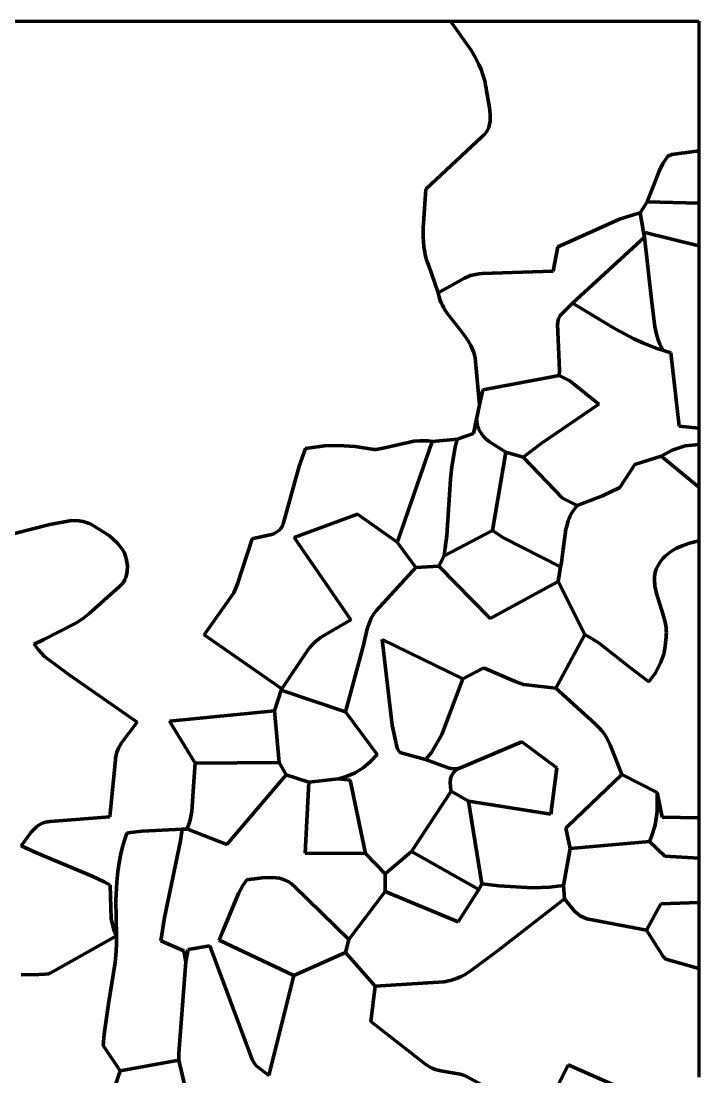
# Model space of a CAD drawing. Header units: millimetres. Extents: x 0 to 10.4, y 0 to 7.8.
# Drawn here: x 7.982 to 10.417, y 4.029 to 7.819 of the extents above; entities that cross this region are included whole.
import ezdxf

# ---------------------------------------------------------------- set-up
doc = ezdxf.new("R2010")
doc.units = ezdxf.units.MM
for name, color, linetype, lineweight in [('color#333333ff', 7, 'CONTINUOUS', 100), ('color#363636ff', 7, 'CONTINUOUS', 100), ('color#383838ff', 7, 'CONTINUOUS', 100), ('color#393939ff', 7, 'CONTINUOUS', 100), ('color#3b3b3bff', 7, 'CONTINUOUS', 100), ('color#3c3c3cff', 7, 'CONTINUOUS', 100), ('color#3e3e3eff', 7, 'CONTINUOUS', 100), ('color#414141ff', 7, 'CONTINUOUS', 100), ('color#434343ff', 7, 'CONTINUOUS', 100), ('color#454545ff', 7, 'CONTINUOUS', 100), ('color#464646ff', 7, 'CONTINUOUS', 100), ('color#474747ff', 7, 'CONTINUOUS', 100), ('color#4a4a4aff', 7, 'CONTINUOUS', 100), ('color#4b4b4bff', 7, 'CONTINUOUS', 100), ('color#515151ff', 7, 'CONTINUOUS', 100), ('color#545454ff', 7, 'CONTINUOUS', 100), ('color#565656ff', 7, 'CONTINUOUS', 100), ('color#595959ff', 7, 'CONTINUOUS', 100), ('color#626262ff', 7, 'CONTINUOUS', 100), ('color#636363ff', 7, 'CONTINUOUS', 100), ('color#646464ff', 7, 'CONTINUOUS', 100), ('color#656565ff', 7, 'CONTINUOUS', 100), ('color#676767ff', 7, 'CONTINUOUS', 100), ('color#686868ff', 7, 'CONTINUOUS', 100), ('color#6a6a6aff', 7, 'CONTINUOUS', 100), ('color#727272ff', 7, 'CONTINUOUS', 100), ('color#747474ff', 7, 'CONTINUOUS', 100), ('color#757575ff', 7, 'CONTINUOUS', 100), ('color#7d7d7dff', 7, 'CONTINUOUS', 100), ('color#828282ff', 7, 'CONTINUOUS', 100), ('color#878787ff', 7, 'CONTINUOUS', 100), ('color#8c8c8cff', 7, 'CONTINUOUS', 100)]:
    doc.layers.add(name, color=color, linetype=linetype, lineweight=lineweight)

msp = doc.modelspace()

# ---------------------------------------------------------------- linework, layer by layer
at = {"layer": 'color#333333ff'}
for p, q in [((9.6966, 4.4835), (9.9341, 4.6684)), ((9.9341, 4.6684), (9.9694, 4.6239)), ((9.9694, 4.6239), (9.9896, 4.6074)), ((9.9896, 4.6074), (10.003, 4.6005)), ((10.003, 4.6005), (10.0139, 4.5968)), ((10.0139, 4.5968), (10.2284, 4.556)), ((10.2284, 4.556), (10.2884, 4.4606)), ((9.5949, 4.4078), (9.6966, 4.4835)), ((10.2884, 4.4606), (10.2978, 4.4515)), ((10.2978, 4.4515), (10.4167, 4.4174)), ((9.5746, 4.3957), (9.5949, 4.4078)), ((10.4167, 4.4174), (10.4167, 4.0282)), ((9.2535, 4.3551), (9.5004, 4.3705)), ((9.5004, 4.3705), (9.5084, 4.3717)), ((9.5084, 4.3717), (9.5163, 4.3732)), ((9.5163, 4.3732), (9.524, 4.3751)), ((9.524, 4.3751), (9.5316, 4.3772)), ((9.5316, 4.3772), (9.5464, 4.3824)), ((9.5464, 4.3824), (9.5607, 4.3886)), ((9.5607, 4.3886), (9.5746, 4.3957)), ((9.2384, 4.2274), (9.2535, 4.3551)), ((9.4359, 4.0738), (9.2384, 4.2274)), ((9.4403, 4.0704), (9.4359, 4.0738)), ((9.4449, 4.0673), (9.4403, 4.0704)), ((9.4495, 4.0644), (9.4449, 4.0673)), ((9.4591, 4.0597), (9.4495, 4.0644)), ((9.469, 4.0559), (9.4591, 4.0597)), ((9.9469, 4.0724), (9.8877, 3.9498)), ((10.1099, 4.0002), (9.9469, 4.0724)), ((9.4897, 4.0507), (9.469, 4.0559)), ((9.5592, 4.039), (9.4897, 4.0507)), ((9.5745, 4.0339), (9.5592, 4.039)), ((9.5843, 4.0293), (9.5745, 4.0339)), ((9.7971, 3.9132), (9.5843, 4.0293))]:
    msp.add_line(p, q, dxfattribs=at)
at = {"layer": 'color#363636ff'}
for p, q in [((10.3827, 5.9451), (10.4167, 5.9535)), ((10.4167, 5.9535), (10.4167, 4.9592)), ((10.313, 5.9125), (10.3246, 5.9201)), ((10.3246, 5.9201), (10.3368, 5.9269)), ((10.3368, 5.9269), (10.356, 5.9357)), ((10.356, 5.9357), (10.3827, 5.9451)), ((10.2748, 5.8733), (10.2787, 5.879)), ((10.2787, 5.879), (10.2829, 5.8845)), ((10.2829, 5.8845), (10.2873, 5.8897)), ((10.2873, 5.8897), (10.292, 5.8947)), ((10.292, 5.8947), (10.2969, 5.8995)), ((10.2969, 5.8995), (10.3021, 5.9041)), ((10.3021, 5.9041), (10.313, 5.9125)), ((10.2584, 5.8322), (10.2598, 5.8408)), ((10.2598, 5.8408), (10.2622, 5.8478)), ((10.2622, 5.8478), (10.2648, 5.8546)), ((10.2648, 5.8546), (10.2678, 5.8611)), ((10.2678, 5.8611), (10.2712, 5.8673)), ((10.2712, 5.8673), (10.2748, 5.8733)), ((10.2572, 5.8151), (10.2575, 5.8236)), ((10.2573, 5.8066), (10.2572, 5.8151)), ((10.2579, 5.7982), (10.2573, 5.8066)), ((10.2575, 5.8236), (10.2584, 5.8322)), ((10.2589, 5.7898), (10.2579, 5.7982)), ((10.2603, 5.7814), (10.2589, 5.7898)), ((10.2639, 5.7649), (10.2603, 5.7814)), ((10.2873, 5.6909), (10.2639, 5.7649)), ((10.2941, 5.666), (10.2873, 5.6909)), ((10.2974, 5.6493), (10.2941, 5.666)), ((10.2985, 5.6409), (10.2974, 5.6493)), ((9.9025, 5.4247), (10.0074, 5.6166)), ((10.0074, 5.6166), (10.0331, 5.6019)), ((10.2993, 5.6324), (10.2985, 5.6409)), ((10.2989, 5.6067), (10.2995, 5.6154)), ((10.2997, 5.6239), (10.2993, 5.6324)), ((10.2995, 5.6154), (10.2997, 5.6239)), ((10.0331, 5.6019), (10.0579, 5.5858)), ((10.0579, 5.5858), (10.1663, 5.5006)), ((10.2905, 5.547), (10.296, 5.575)), ((10.296, 5.575), (10.2977, 5.598)), ((10.2977, 5.598), (10.2989, 5.6067)), ((10.2793, 5.515), (10.2905, 5.547)), ((10.1663, 5.5006), (10.2372, 5.4474)), ((10.2607, 5.4798), (10.2793, 5.515)), ((10.2372, 5.4474), (10.2607, 5.4798)), ((10.0437, 5.2959), (9.9025, 5.4247)), ((10.0493, 5.2911), (10.0437, 5.2959)), ((10.0546, 5.2862), (10.0493, 5.2911)), ((10.0596, 5.281), (10.0546, 5.2862)), ((10.069, 5.2702), (10.0596, 5.281)), ((10.0774, 5.2588), (10.069, 5.2702)), ((10.0851, 5.2468), (10.0774, 5.2588)), ((10.0984, 5.2215), (10.0851, 5.2468)), ((10.1404, 5.1142), (10.0984, 5.2215)), ((10.2672, 5.0495), (10.1404, 5.1142)), ((10.2853, 4.9617), (10.2672, 5.0495)), ((10.4167, 4.9592), (10.2853, 4.9617))]:
    msp.add_line(p, q, dxfattribs=at)
at = {"layer": 'color#383838ff'}
for p, q in [((9.9546, 4.8483), (10.2394, 4.8741)), ((10.2394, 4.8741), (10.2938, 4.821)), ((9.9303, 4.7161), (9.9546, 4.8483)), ((10.2938, 4.821), (10.4167, 4.8144)), ((10.4167, 4.8144), (10.4167, 4.655)), ((9.9341, 4.6684), (9.9303, 4.7161)), ((9.9694, 4.6239), (9.9341, 4.6684)), ((10.2798, 4.6501), (10.2284, 4.556)), ((10.4167, 4.655), (10.2798, 4.6501)), ((9.9896, 4.6074), (9.9694, 4.6239)), ((10.003, 4.6005), (9.9896, 4.6074)), ((10.0139, 4.5968), (10.003, 4.6005)), ((10.2284, 4.556), (10.0139, 4.5968))]:
    msp.add_line(p, q, dxfattribs=at)
at = {"layer": 'color#393939ff'}
for p, q in [((9.5544, 5.1362), (9.7811, 5.2317)), ((9.7811, 5.2317), (9.906, 5.139)), ((9.5286, 5.1115), (9.5334, 5.1193)), ((9.5334, 5.1193), (9.5399, 5.1263)), ((9.5399, 5.1263), (9.548, 5.1326)), ((9.548, 5.1326), (9.5544, 5.1362)), ((9.906, 5.139), (9.885, 4.9718)), ((9.5226, 5.0846), (9.5244, 5.1001)), ((9.5261, 5.0582), (9.5226, 5.0846)), ((9.5244, 5.1001), (9.5286, 5.1115)), ((9.5271, 5.0549), (9.5261, 5.0582)), ((9.5894, 5.019), (9.5271, 5.0549)), ((9.885, 4.9718), (9.5894, 5.019))]:
    msp.add_line(p, q, dxfattribs=at)
at = {"layer": 'color#3b3b3bff'}
for p, q in [((8.8917, 5.3427), (8.9165, 5.4176)), ((8.9165, 5.4176), (9.1467, 5.3392)), ((8.9088, 5.1573), (8.8917, 5.3427)), ((9.1467, 5.3392), (9.2612, 5.186)), ((8.9335, 5.1133), (8.9088, 5.1573)), ((9.2375, 5.1607), (9.2108, 5.1389)), ((9.2612, 5.186), (9.2375, 5.1607)), ((9.1816, 5.1209), (9.15, 5.1072)), ((9.2108, 5.1389), (9.1816, 5.1209)), ((9.0149, 5.0872), (8.9335, 5.1133)), ((9.1221, 5.0992), (9.0149, 5.0872)), ((9.15, 5.1072), (9.1221, 5.0992))]:
    msp.add_line(p, q, dxfattribs=at)
at = {"layer": 'color#3c3c3cff'}
for p, q in [((9.5521, 4.586), (9.6258, 4.7018)), ((9.6258, 4.7018), (9.6372, 4.7223)), ((9.6372, 4.7223), (9.6976, 4.7147)), ((9.6976, 4.7147), (9.8191, 4.7078)), ((9.8191, 4.7078), (9.8798, 4.7102)), ((9.8798, 4.7102), (9.9303, 4.7161)), ((9.9303, 4.7161), (9.9341, 4.6684)), ((9.1597, 4.5223), (9.2893, 4.6942)), ((9.2893, 4.6942), (9.5521, 4.586)), ((9.9341, 4.6684), (9.6966, 4.4835)), ((9.1473, 4.4753), (9.1597, 4.5223)), ((9.2535, 4.3551), (9.1473, 4.4753)), ((9.6966, 4.4835), (9.5949, 4.4078)), ((9.5949, 4.4078), (9.5746, 4.3957)), ((9.5004, 4.3705), (9.2535, 4.3551)), ((9.5084, 4.3717), (9.5004, 4.3705)), ((9.5163, 4.3732), (9.5084, 4.3717)), ((9.524, 4.3751), (9.5163, 4.3732)), ((9.5316, 4.3772), (9.524, 4.3751)), ((9.5464, 4.3824), (9.5316, 4.3772)), ((9.5607, 4.3886), (9.5464, 4.3824)), ((9.5746, 4.3957), (9.5607, 4.3886))]:
    msp.add_line(p, q, dxfattribs=at)
at = {"layer": 'color#3e3e3eff'}
for p, q in [((10.2284, 4.556), (10.2798, 4.6501)), ((10.2798, 4.6501), (10.4167, 4.655)), ((10.4167, 4.655), (10.4167, 4.4174)), ((10.2884, 4.4606), (10.2284, 4.556)), ((10.2978, 4.4515), (10.2884, 4.4606)), ((10.4167, 4.4174), (10.2978, 4.4515))]:
    msp.add_line(p, q, dxfattribs=at)
at = {"layer": 'color#414141ff'}
for p, q in [((10.186, 6.2273), (10.2809, 6.2573)), ((10.2809, 6.2573), (10.4167, 6.146)), ((10.1326, 6.1451), (10.186, 6.2273)), ((10.0709, 6.115), (10.1326, 6.1451)), ((10.4167, 6.146), (10.4167, 5.9535)), ((9.9799, 6.08), (10.0709, 6.115)), ((9.9648, 6.061), (9.9694, 6.0675)), ((9.9694, 6.0675), (9.9744, 6.0739)), ((9.9744, 6.0739), (9.9799, 6.08)), ((9.9476, 6.0259), (9.9503, 6.0332)), ((9.9503, 6.0332), (9.9534, 6.0404)), ((9.9534, 6.0404), (9.9568, 6.0474)), ((9.9568, 6.0474), (9.9606, 6.0543)), ((9.9606, 6.0543), (9.9648, 6.061)), ((9.9294, 5.9233), (9.9392, 5.9954)), ((9.9392, 5.9954), (9.9429, 6.0109)), ((9.9429, 6.0109), (9.9476, 6.0259)), ((10.4167, 5.9535), (10.3827, 5.9451)), ((9.9229, 5.8756), (9.9294, 5.9233)), ((10.3246, 5.9201), (10.313, 5.9125)), ((10.3368, 5.9269), (10.3246, 5.9201)), ((10.356, 5.9357), (10.3368, 5.9269)), ((10.3827, 5.9451), (10.356, 5.9357)), ((9.9197, 5.8603), (9.9229, 5.8756)), ((10.2787, 5.879), (10.2748, 5.8733)), ((10.2829, 5.8845), (10.2787, 5.879)), ((10.2873, 5.8897), (10.2829, 5.8845)), ((10.292, 5.8947), (10.2873, 5.8897)), ((10.2969, 5.8995), (10.292, 5.8947)), ((10.3021, 5.9041), (10.2969, 5.8995)), ((10.313, 5.9125), (10.3021, 5.9041)), ((9.9113, 5.808), (9.9197, 5.8603)), ((10.2598, 5.8408), (10.2584, 5.8322)), ((10.2622, 5.8478), (10.2598, 5.8408)), ((10.2648, 5.8546), (10.2622, 5.8478)), ((10.2678, 5.8611), (10.2648, 5.8546)), ((10.2712, 5.8673), (10.2678, 5.8611)), ((10.2748, 5.8733), (10.2712, 5.8673)), ((10.0074, 5.6166), (9.9113, 5.808)), ((10.2575, 5.8236), (10.2572, 5.8151)), ((10.2572, 5.8151), (10.2573, 5.8066)), ((10.2573, 5.8066), (10.2579, 5.7982)), ((10.2584, 5.8322), (10.2575, 5.8236)), ((10.2579, 5.7982), (10.2589, 5.7898)), ((10.2589, 5.7898), (10.2603, 5.7814)), ((10.2603, 5.7814), (10.2639, 5.7649)), ((10.2639, 5.7649), (10.2873, 5.6909)), ((10.2873, 5.6909), (10.2941, 5.666)), ((10.2941, 5.666), (10.2974, 5.6493)), ((10.2974, 5.6493), (10.2985, 5.6409)), ((10.0331, 5.6019), (10.0074, 5.6166)), ((10.2985, 5.6409), (10.2993, 5.6324)), ((10.2995, 5.6154), (10.2989, 5.6067)), ((10.2993, 5.6324), (10.2997, 5.6239)), ((10.2997, 5.6239), (10.2995, 5.6154)), ((10.0579, 5.5858), (10.0331, 5.6019)), ((10.1663, 5.5006), (10.0579, 5.5858)), ((10.296, 5.575), (10.2905, 5.547)), ((10.2977, 5.598), (10.296, 5.575)), ((10.2989, 5.6067), (10.2977, 5.598)), ((10.2905, 5.547), (10.2793, 5.515)), ((10.2372, 5.4474), (10.1663, 5.5006)), ((10.2793, 5.515), (10.2607, 5.4798)), ((10.2607, 5.4798), (10.2372, 5.4474))]:
    msp.add_line(p, q, dxfattribs=at)
at = {"layer": 'color#434343ff'}
for p, q in [((8.793, 4.7364), (8.8478, 4.7439)), ((8.8478, 4.7439), (8.8791, 4.7451)), ((8.8791, 4.7451), (8.8976, 4.7437)), ((8.8976, 4.7437), (8.9096, 4.7417)), ((8.9096, 4.7417), (8.9212, 4.7386)), ((8.9212, 4.7386), (8.9268, 4.7366)), ((8.7624, 4.6877), (8.7789, 4.7161)), ((8.7789, 4.7161), (8.793, 4.7364)), ((8.9268, 4.7366), (8.9324, 4.7343)), ((8.9324, 4.7343), (8.9378, 4.7316)), ((8.9378, 4.7316), (8.9431, 4.7287)), ((8.9431, 4.7287), (8.9482, 4.7254)), ((8.9482, 4.7254), (8.9531, 4.7217)), ((8.9531, 4.7217), (8.9579, 4.7176)), ((8.9579, 4.7176), (8.9625, 4.7131)), ((8.9625, 4.7131), (9.1597, 4.5223)), ((8.7055, 4.5499), (8.7624, 4.6877)), ((8.6931, 4.5194), (8.7055, 4.5499)), ((8.9614, 4.3929), (8.6931, 4.5194)), ((9.1597, 4.5223), (9.1473, 4.4753)), ((9.1473, 4.4753), (8.9614, 4.3929))]:
    msp.add_line(p, q, dxfattribs=at)
at = {"layer": 'color#454545ff'}
for p, q in [((9.2575, 5.7016), (9.3995, 5.8579)), ((9.3995, 5.8579), (9.4824, 5.8621)), ((9.4824, 5.8621), (9.6673, 5.6747)), ((9.6673, 5.6747), (9.9113, 5.808)), ((9.9113, 5.808), (10.0074, 5.6166)), ((9.2393, 5.6753), (9.2487, 5.6908)), ((9.2487, 5.6908), (9.2575, 5.7016)), ((9.2249, 5.637), (9.2393, 5.6753)), ((9.212, 5.579), (9.2249, 5.637)), ((10.0074, 5.6166), (9.9025, 5.4247)), ((9.1467, 5.3392), (9.212, 5.579)), ((9.5691, 5.4581), (9.2786, 5.5989)), ((9.2786, 5.5989), (9.3149, 5.2917)), ((9.6418, 5.4957), (9.5691, 5.4581)), ((9.6495, 5.4945), (9.6418, 5.4957)), ((9.7455, 5.4537), (9.6495, 5.4945)), ((9.7607, 5.4467), (9.7455, 5.4537)), ((9.7869, 5.438), (9.7607, 5.4467)), ((9.9025, 5.4247), (9.7869, 5.438)), ((9.2612, 5.186), (9.1467, 5.3392)), ((9.3149, 5.2917), (9.3333, 5.2086)), ((9.3333, 5.2086), (9.3426, 5.1934)), ((9.3426, 5.1934), (9.4343, 5.1678)), ((9.2108, 5.1389), (9.2375, 5.1607)), ((9.2375, 5.1607), (9.2612, 5.186)), ((9.4343, 5.1678), (9.5196, 5.1368)), ((9.15, 5.1072), (9.1816, 5.1209)), ((9.1816, 5.1209), (9.2108, 5.1389)), ((9.5196, 5.1368), (9.5367, 5.1351)), ((9.5334, 5.1193), (9.5286, 5.1115)), ((9.5399, 5.1263), (9.5334, 5.1193)), ((9.5367, 5.1351), (9.55, 5.1356)), ((9.548, 5.1326), (9.5399, 5.1263)), ((9.5544, 5.1362), (9.548, 5.1326)), ((9.55, 5.1356), (9.5544, 5.1362)), ((9.1221, 5.0992), (9.15, 5.1072)), ((9.1638, 5.0945), (9.1221, 5.0992)), ((9.2186, 4.8307), (9.1638, 5.0945)), ((9.5244, 5.1001), (9.5226, 5.0846)), ((9.5226, 5.0846), (9.5261, 5.0582)), ((9.5286, 5.1115), (9.5244, 5.1001)), ((9.5271, 5.0549), (9.3838, 4.8377)), ((9.5261, 5.0582), (9.5271, 5.0549)), ((9.29, 4.7575), (9.2186, 4.8307)), ((9.3838, 4.8377), (9.29, 4.7575))]:
    msp.add_line(p, q, dxfattribs=at)
at = {"layer": 'color#464646ff'}
for p, q in [((10.267, 4.9814), (10.2672, 5.0495)), ((10.2672, 5.0495), (10.2853, 4.9617)), ((10.2593, 4.9327), (10.267, 4.9814)), ((10.2466, 4.8913), (10.2593, 4.9327)), ((10.2853, 4.9617), (10.4167, 4.9592)), ((10.4167, 4.9592), (10.4167, 4.8144)), ((10.2394, 4.8741), (10.2466, 4.8913)), ((10.2938, 4.821), (10.2394, 4.8741)), ((10.4167, 4.8144), (10.2938, 4.821))]:
    msp.add_line(p, q, dxfattribs=at)
at = {"layer": 'color#474747ff'}
for p, q in [((9.6747, 5.9905), (9.7231, 6.272)), ((9.7231, 6.272), (9.7856, 6.2541)), ((9.7856, 6.2541), (9.9265, 6.1063)), ((9.9265, 6.1063), (9.9799, 6.08)), ((9.9694, 6.0675), (9.9648, 6.061)), ((9.9744, 6.0739), (9.9694, 6.0675)), ((9.9799, 6.08), (9.9744, 6.0739)), ((9.9503, 6.0332), (9.9476, 6.0259)), ((9.9534, 6.0404), (9.9503, 6.0332)), ((9.9568, 6.0474), (9.9534, 6.0404)), ((9.9606, 6.0543), (9.9568, 6.0474)), ((9.9648, 6.061), (9.9606, 6.0543)), ((9.7147, 5.9641), (9.6747, 5.9905)), ((9.9392, 5.9954), (9.9294, 5.9233)), ((9.9429, 6.0109), (9.9392, 5.9954)), ((9.9476, 6.0259), (9.9429, 6.0109)), ((9.9197, 5.8603), (9.7147, 5.9641)), ((9.9294, 5.9233), (9.9229, 5.8756)), ((9.9229, 5.8756), (9.9197, 5.8603)), ((8.5733, 4.4419), (8.5826, 4.4867)), ((8.5826, 4.4867), (8.6596, 4.4997)), ((8.6596, 4.4997), (8.8086, 4.1011)), ((8.9614, 4.3929), (9.1473, 4.4753)), ((9.1473, 4.4753), (9.2535, 4.3551)), ((8.5487, 4.1134), (8.5733, 4.4419)), ((8.8723, 4.0339), (8.9614, 4.3929)), ((9.2535, 4.3551), (9.2384, 4.2274)), ((9.2384, 4.2274), (9.4359, 4.0738)), ((8.5487, 4.0889), (8.5487, 4.1134)), ((8.8086, 4.1011), (8.8132, 4.0884)), ((8.5691, 4.0012), (8.5487, 4.0889)), ((8.8132, 4.0884), (8.8253, 4.0692)), ((8.8253, 4.0692), (8.8723, 4.0339)), ((9.4359, 4.0738), (9.4403, 4.0704)), ((9.4403, 4.0704), (9.4449, 4.0673)), ((9.4449, 4.0673), (9.4495, 4.0644)), ((9.4495, 4.0644), (9.4591, 4.0597)), ((9.4591, 4.0597), (9.469, 4.0559)), ((9.469, 4.0559), (9.4897, 4.0507)), ((9.4897, 4.0507), (9.5592, 4.039)), ((9.5592, 4.039), (9.5745, 4.0339)), ((9.5745, 4.0339), (9.5843, 4.0293)), ((9.5843, 4.0293), (9.7971, 3.9132))]:
    msp.add_line(p, q, dxfattribs=at)
at = {"layer": 'color#4a4a4aff'}
for p, q in [((10.2181, 7.062), (10.4167, 7.0129)), ((10.2207, 7.0433), (10.2181, 7.062)), ((10.247, 6.8202), (10.2207, 7.0433)), ((10.4167, 7.0129), (10.4167, 6.3585)), ((10.2578, 6.722), (10.247, 6.8202)), ((10.2651, 6.6901), (10.2578, 6.722)), ((10.2713, 6.6716), (10.2651, 6.6901)), ((10.2765, 6.6595), (10.2713, 6.6716)), ((10.2825, 6.6478), (10.2765, 6.6595)), ((10.2896, 6.6365), (10.2825, 6.6478)), ((10.3156, 6.6279), (10.2896, 6.6365)), ((10.3454, 6.3647), (10.3156, 6.6279)), ((10.4167, 6.3585), (10.3454, 6.3647)), ((9.5691, 5.4581), (9.6418, 5.4957)), ((9.6418, 5.4957), (9.6495, 5.4945)), ((9.6495, 5.4945), (9.7455, 5.4537)), ((9.4929, 5.2585), (9.5691, 5.4581)), ((9.7455, 5.4537), (9.7607, 5.4467)), ((9.7607, 5.4467), (9.7869, 5.438)), ((9.7869, 5.438), (9.9025, 5.4247)), ((9.9025, 5.4247), (10.0437, 5.2959)), ((10.0437, 5.2959), (10.0493, 5.2911)), ((10.0493, 5.2911), (10.0546, 5.2862)), ((10.0546, 5.2862), (10.0596, 5.281)), ((10.0596, 5.281), (10.069, 5.2702)), ((10.069, 5.2702), (10.0774, 5.2588)), ((9.4565, 5.1933), (9.4929, 5.2585)), ((9.7811, 5.2317), (9.5544, 5.1362)), ((9.906, 5.139), (9.7811, 5.2317)), ((10.0774, 5.2588), (10.0851, 5.2468)), ((10.0851, 5.2468), (10.0984, 5.2215)), ((9.4343, 5.1678), (9.4565, 5.1933)), ((10.0984, 5.2215), (10.1404, 5.1142)), ((9.5196, 5.1368), (9.4343, 5.1678)), ((9.5367, 5.1351), (9.5196, 5.1368)), ((9.55, 5.1356), (9.5367, 5.1351)), ((9.5544, 5.1362), (9.55, 5.1356)), ((9.885, 4.9718), (9.906, 5.139)), ((10.1404, 5.1142), (9.9454, 4.9291)), ((9.6372, 4.7223), (9.5894, 5.019)), ((9.5894, 5.019), (9.885, 4.9718)), ((9.9454, 4.9291), (9.9389, 4.922)), ((9.9389, 4.922), (9.9546, 4.8483)), ((9.9546, 4.8483), (9.9303, 4.7161)), ((9.6976, 4.7147), (9.6372, 4.7223)), ((9.8191, 4.7078), (9.6976, 4.7147)), ((9.8798, 4.7102), (9.8191, 4.7078)), ((9.9303, 4.7161), (9.8798, 4.7102))]:
    msp.add_line(p, q, dxfattribs=at)
at = {"layer": 'color#4b4b4bff'}
for p, q in [((9.29, 4.7575), (9.3838, 4.8377)), ((9.3838, 4.8377), (9.6258, 4.7018)), ((9.2893, 4.6942), (9.29, 4.7575)), ((9.6258, 4.7018), (9.5521, 4.586)), ((9.5521, 4.586), (9.2893, 4.6942))]:
    msp.add_line(p, q, dxfattribs=at)
at = {"layer": 'color#515151ff'}
for p, q in [((9.9621, 6.807), (10.2207, 7.0433)), ((10.2207, 7.0433), (10.247, 6.8202)), ((10.1155, 6.715), (9.9621, 6.807)), ((10.247, 6.8202), (10.2578, 6.722)), ((10.1831, 6.6789), (10.1155, 6.715)), ((10.2578, 6.722), (10.2651, 6.6901)), ((10.2178, 6.6629), (10.1831, 6.6789)), ((10.2651, 6.6901), (10.2713, 6.6716)), ((10.2713, 6.6716), (10.2765, 6.6595)), ((10.2413, 6.6532), (10.2178, 6.6629)), ((10.2652, 6.6443), (10.2413, 6.6532)), ((10.2896, 6.6365), (10.2652, 6.6443)), ((10.2765, 6.6595), (10.2825, 6.6478)), ((10.2825, 6.6478), (10.2896, 6.6365)), ((9.2786, 5.5989), (9.5691, 5.4581)), ((9.3149, 5.2917), (9.2786, 5.5989)), ((9.5691, 5.4581), (9.4929, 5.2585)), ((9.3333, 5.2086), (9.3149, 5.2917)), ((9.4929, 5.2585), (9.4565, 5.1933)), ((9.3426, 5.1934), (9.3333, 5.2086)), ((9.4343, 5.1678), (9.3426, 5.1934)), ((9.4565, 5.1933), (9.4343, 5.1678))]:
    msp.add_line(p, q, dxfattribs=at)
at = {"layer": 'color#545454ff'}
for p, q in [((9.0027, 4.8322), (9.0149, 5.0872)), ((9.0149, 5.0872), (9.1221, 5.0992)), ((9.1221, 5.0992), (9.1638, 5.0945)), ((9.1638, 5.0945), (9.2186, 4.8307)), ((9.2186, 4.8307), (9.0027, 4.8322)), ((9.8877, 3.9498), (9.9469, 4.0724)), ((9.9469, 4.0724), (10.1099, 4.0002))]:
    msp.add_line(p, q, dxfattribs=at)
at = {"layer": 'color#565656ff'}
for p, q in [((9.6409, 6.4952), (9.9147, 6.5473)), ((9.9147, 6.5473), (9.953, 6.5279)), ((9.953, 6.5279), (10.0578, 6.4438)), ((9.6283, 6.4423), (9.6409, 6.4952)), ((9.6183, 6.3903), (9.6283, 6.4423)), ((10.0578, 6.4438), (9.8495, 6.3025)), ((9.6186, 6.3841), (9.6183, 6.3903)), ((9.6192, 6.378), (9.6186, 6.3841)), ((9.6202, 6.3722), (9.6192, 6.378)), ((9.6216, 6.3666), (9.6202, 6.3722)), ((9.6233, 6.3612), (9.6216, 6.3666)), ((9.6254, 6.3559), (9.6233, 6.3612)), ((9.6277, 6.3509), (9.6254, 6.3559)), ((9.6304, 6.346), (9.6277, 6.3509)), ((9.6364, 6.3367), (9.6304, 6.346)), ((9.6435, 6.3281), (9.6364, 6.3367)), ((9.6514, 6.32), (9.6435, 6.3281)), ((9.6644, 6.3088), (9.6514, 6.32)), ((9.7231, 6.272), (9.6644, 6.3088)), ((9.8495, 6.3025), (9.7856, 6.2541)), ((10.3201, 6.2792), (10.367, 6.2943)), ((10.367, 6.2943), (10.4167, 6.2995)), ((10.4167, 6.2995), (10.4167, 6.146)), ((9.7856, 6.2541), (9.7231, 6.272)), ((10.2809, 6.2573), (10.3201, 6.2792)), ((10.4167, 6.146), (10.2809, 6.2573)), ((9.5012, 5.9), (9.6747, 5.9905)), ((9.6747, 5.9905), (9.7147, 5.9641)), ((9.7147, 5.9641), (9.9197, 5.8603)), ((9.4824, 5.8621), (9.5012, 5.9)), ((9.6673, 5.6747), (9.4824, 5.8621)), ((9.9197, 5.8603), (9.9113, 5.808)), ((9.9113, 5.808), (9.6673, 5.6747))]:
    msp.add_line(p, q, dxfattribs=at)
at = {"layer": 'color#595959ff'}
for p, q in [((9.3838, 4.8377), (9.5271, 5.0549)), ((9.5271, 5.0549), (9.5894, 5.019)), ((9.5894, 5.019), (9.6372, 4.7223)), ((9.6258, 4.7018), (9.3838, 4.8377)), ((9.6372, 4.7223), (9.6258, 4.7018))]:
    msp.add_line(p, q, dxfattribs=at)
at = {"layer": 'color#626262ff'}
for p, q in [((9.9454, 4.9291), (10.1404, 5.1142)), ((10.1404, 5.1142), (10.2672, 5.0495)), ((10.2672, 5.0495), (10.267, 4.9814)), ((10.267, 4.9814), (10.2593, 4.9327)), ((9.9389, 4.922), (9.9454, 4.9291)), ((10.2593, 4.9327), (10.2466, 4.8913)), ((9.9546, 4.8483), (9.9389, 4.922)), ((10.2466, 4.8913), (10.2394, 4.8741)), ((10.2394, 4.8741), (9.9546, 4.8483))]:
    msp.add_line(p, q, dxfattribs=at)
at = {"layer": 'color#636363ff'}
for p, q in [((8.7205, 4.8626), (8.9335, 5.1133)), ((8.9335, 5.1133), (9.0149, 5.0872)), ((9.0149, 5.0872), (9.0027, 4.8322)), ((8.5544, 4.8763), (8.5608, 4.918)), ((8.5608, 4.918), (8.5784, 4.9184)), ((8.5784, 4.9184), (8.5836, 4.9174)), ((8.5836, 4.9174), (8.7205, 4.8626)), ((8.4969, 4.6011), (8.5544, 4.8763)), ((9.0027, 4.8322), (9.2186, 4.8307)), ((9.2186, 4.8307), (9.29, 4.7575)), ((8.8478, 4.7439), (8.793, 4.7364)), ((8.8791, 4.7451), (8.8478, 4.7439)), ((8.8976, 4.7437), (8.8791, 4.7451)), ((8.9096, 4.7417), (8.8976, 4.7437)), ((8.9212, 4.7386), (8.9096, 4.7417)), ((8.9268, 4.7366), (8.9212, 4.7386)), ((9.29, 4.7575), (9.2893, 4.6942)), ((8.7789, 4.7161), (8.7624, 4.6877)), ((8.793, 4.7364), (8.7789, 4.7161)), ((8.9324, 4.7343), (8.9268, 4.7366)), ((8.9378, 4.7316), (8.9324, 4.7343)), ((8.9431, 4.7287), (8.9378, 4.7316)), ((8.9482, 4.7254), (8.9431, 4.7287)), ((8.9531, 4.7217), (8.9482, 4.7254)), ((8.9579, 4.7176), (8.9531, 4.7217)), ((8.9625, 4.7131), (8.9579, 4.7176)), ((9.1597, 4.5223), (8.9625, 4.7131)), ((8.7624, 4.6877), (8.7055, 4.5499)), ((9.2893, 4.6942), (9.1597, 4.5223)), ((8.4833, 4.5178), (8.4969, 4.6011)), ((8.7055, 4.5499), (8.6931, 4.5194)), ((8.5663, 4.4817), (8.4833, 4.5178)), ((8.6931, 4.5194), (8.9614, 4.3929)), ((8.5733, 4.4419), (8.5663, 4.4817)), ((8.5826, 4.4867), (8.5733, 4.4419)), ((8.6596, 4.4997), (8.5826, 4.4867)), ((8.8086, 4.1011), (8.6596, 4.4997)), ((8.9614, 4.3929), (8.8723, 4.0339)), ((8.8132, 4.0884), (8.8086, 4.1011)), ((8.8253, 4.0692), (8.8132, 4.0884)), ((8.8723, 4.0339), (8.8253, 4.0692))]:
    msp.add_line(p, q, dxfattribs=at)
at = {"layer": 'color#646464ff'}
for p, q in [((8.5151, 5.3056), (8.8917, 5.3427)), ((8.8917, 5.3427), (8.9088, 5.1573)), ((8.6077, 5.1554), (8.5151, 5.3056)), ((8.9088, 5.1573), (8.6077, 5.1554)), ((8.3382, 4.0502), (8.5487, 4.0889)), ((8.5487, 4.0889), (8.5691, 4.0012)), ((8.2577, 3.8136), (8.3382, 4.0502))]:
    msp.add_line(p, q, dxfattribs=at)
at = {"layer": 'color#656565ff'}
for p, q in [((9.9183, 6.7623), (9.9621, 6.807)), ((9.9621, 6.807), (10.1155, 6.715)), ((9.9101, 6.7413), (9.9127, 6.7507)), ((9.9127, 6.7507), (9.9183, 6.7623)), ((9.9093, 6.7311), (9.9094, 6.7346)), ((9.9164, 6.5663), (9.9093, 6.7311)), ((9.9094, 6.7346), (9.9101, 6.7413)), ((10.1155, 6.715), (10.1831, 6.6789)), ((10.1831, 6.6789), (10.2178, 6.6629)), ((10.2178, 6.6629), (10.2413, 6.6532)), ((10.2413, 6.6532), (10.2652, 6.6443)), ((10.2652, 6.6443), (10.2896, 6.6365)), ((10.2896, 6.6365), (10.3156, 6.6279)), ((10.3156, 6.6279), (10.3454, 6.3647)), ((9.9147, 6.5473), (9.9164, 6.5663)), ((9.953, 6.5279), (9.9147, 6.5473)), ((10.0578, 6.4438), (9.953, 6.5279)), ((9.8495, 6.3025), (10.0578, 6.4438)), ((10.3454, 6.3647), (10.4167, 6.3585)), ((10.4167, 6.3585), (10.4167, 6.2995)), ((9.7856, 6.2541), (9.8495, 6.3025)), ((10.367, 6.2943), (10.3201, 6.2792)), ((10.4167, 6.2995), (10.367, 6.2943)), ((10.2809, 6.2573), (10.186, 6.2273)), ((10.3201, 6.2792), (10.2809, 6.2573)), ((9.9265, 6.1063), (9.7856, 6.2541)), ((10.186, 6.2273), (10.1326, 6.1451)), ((10.1326, 6.1451), (10.0709, 6.115)), ((9.9799, 6.08), (9.9265, 6.1063)), ((10.0709, 6.115), (9.9799, 6.08))]:
    msp.add_line(p, q, dxfattribs=at)
at = {"layer": 'color#676767ff'}
for p, q in [((8.9623, 5.9659), (9.1905, 6.0493)), ((9.1905, 6.0493), (9.3327, 5.9487)), ((9.1665, 5.6701), (8.9623, 5.9659)), ((9.3327, 5.9487), (9.3995, 5.8579)), ((9.3995, 5.8579), (9.2575, 5.7016)), ((9.2487, 5.6908), (9.2393, 5.6753)), ((9.2575, 5.7016), (9.2487, 5.6908)), ((9.0575, 5.6059), (9.1665, 5.6701)), ((9.2393, 5.6753), (9.2249, 5.637)), ((9.2249, 5.637), (9.212, 5.579)), ((9.0187, 5.5701), (9.0276, 5.58)), ((9.0276, 5.58), (9.037, 5.5892)), ((9.037, 5.5892), (9.0575, 5.6059)), ((9.212, 5.579), (9.1467, 5.3392)), ((8.919, 5.4221), (9.0104, 5.5594)), ((9.0104, 5.5594), (9.0187, 5.5701)), ((8.9165, 5.4176), (8.919, 5.4221)), ((9.1467, 5.3392), (8.9165, 5.4176))]:
    msp.add_line(p, q, dxfattribs=at)
at = {"layer": 'color#686868ff'}
for p, q in [((9.6071, 6.3387), (9.6183, 6.3903)), ((9.6183, 6.3903), (9.6186, 6.3841)), ((9.6186, 6.3841), (9.6192, 6.378)), ((9.6192, 6.378), (9.6202, 6.3722)), ((9.6202, 6.3722), (9.6216, 6.3666)), ((9.5485, 6.3183), (9.6071, 6.3387)), ((9.6216, 6.3666), (9.6233, 6.3612)), ((9.6233, 6.3612), (9.6254, 6.3559)), ((9.6254, 6.3559), (9.6277, 6.3509)), ((9.6277, 6.3509), (9.6304, 6.346)), ((9.6304, 6.346), (9.6364, 6.3367)), ((9.6364, 6.3367), (9.6435, 6.3281)), ((9.5415, 6.29), (9.5448, 6.3042)), ((9.5448, 6.3042), (9.5485, 6.3183)), ((9.6435, 6.3281), (9.6514, 6.32)), ((9.6514, 6.32), (9.6644, 6.3088)), ((9.6644, 6.3088), (9.7231, 6.272)), ((9.5334, 6.2473), (9.5385, 6.2758)), ((9.5385, 6.2758), (9.5415, 6.29)), ((9.7231, 6.272), (9.6747, 5.9905)), ((9.5247, 6.1753), (9.5293, 6.2186)), ((9.5293, 6.2186), (9.5334, 6.2473)), ((9.5107, 5.972), (9.5247, 6.1753)), ((9.6747, 5.9905), (9.5012, 5.9)), ((9.5056, 5.9287), (9.5107, 5.972)), ((9.5012, 5.9), (9.5056, 5.9287))]:
    msp.add_line(p, q, dxfattribs=at)
at = {"layer": 'color#6a6a6aff'}
for p, q in [((10.2058, 7.1305), (10.2307, 7.171)), ((10.2307, 7.171), (10.4167, 7.1659)), ((10.4167, 7.1659), (10.4167, 7.0129)), ((10.2181, 7.062), (10.2058, 7.1305)), ((10.4167, 7.0129), (10.2181, 7.062))]:
    msp.add_line(p, q, dxfattribs=at)
at = {"layer": 'color#727272ff'}
for p, q in [((10.3197, 7.3402), (10.4167, 7.354)), ((10.4167, 7.354), (10.4167, 7.1659)), ((10.2875, 7.3087), (10.2976, 7.3242)), ((10.2976, 7.3242), (10.3053, 7.3341)), ((10.3053, 7.3341), (10.3197, 7.3402)), ((10.2334, 7.1765), (10.2736, 7.2811)), ((10.2736, 7.2811), (10.2875, 7.3087)), ((10.2307, 7.171), (10.2334, 7.1765)), ((10.4167, 7.1659), (10.2307, 7.171))]:
    msp.add_line(p, q, dxfattribs=at)
at = {"layer": 'color#747474ff'}
for p, q in [((9.3376, 5.9609), (9.4584, 6.3101)), ((9.4584, 6.3101), (9.5485, 6.3183)), ((9.5448, 6.3042), (9.5415, 6.29)), ((9.5485, 6.3183), (9.5448, 6.3042)), ((9.5385, 6.2758), (9.5334, 6.2473)), ((9.5415, 6.29), (9.5385, 6.2758)), ((9.5293, 6.2186), (9.5247, 6.1753)), ((9.5334, 6.2473), (9.5293, 6.2186)), ((9.5247, 6.1753), (9.5107, 5.972)), ((9.3327, 5.9487), (9.3376, 5.9609)), ((9.5107, 5.972), (9.5056, 5.9287)), ((9.3995, 5.8579), (9.3327, 5.9487)), ((9.5056, 5.9287), (9.5012, 5.9)), ((9.5012, 5.9), (9.4824, 5.8621)), ((9.4824, 5.8621), (9.3995, 5.8579))]:
    msp.add_line(p, q, dxfattribs=at)
at = {"layer": 'color#757575ff'}
for p, q in [((10.1737, 7.1219), (10.2058, 7.1305)), ((10.2058, 7.1305), (10.2181, 7.062)), ((9.9401, 7.0225), (10.1318, 7.108)), ((10.1318, 7.108), (10.1737, 7.1219)), ((10.2181, 7.062), (10.2207, 7.0433)), ((9.9098, 7.0091), (9.9401, 7.0225)), ((10.2207, 7.0433), (9.9621, 6.807)), ((9.8931, 6.9222), (9.9098, 7.0091)), ((9.5744, 6.8971), (9.5967, 6.9055)), ((9.5967, 6.9055), (9.6141, 6.91)), ((9.6141, 6.91), (9.626, 6.912)), ((9.626, 6.912), (9.6382, 6.9131)), ((9.6382, 6.9131), (9.8931, 6.9222)), ((9.48, 6.8436), (9.5744, 6.8971)), ((9.482, 6.8341), (9.48, 6.8436)), ((9.4846, 6.8249), (9.482, 6.8341)), ((9.4877, 6.8161), (9.4846, 6.8249)), ((9.4912, 6.8074), (9.4877, 6.8161)), ((9.4951, 6.799), (9.4912, 6.8074)), ((9.4995, 6.7909), (9.4951, 6.799)), ((9.5041, 6.7829), (9.4995, 6.7909)), ((9.9621, 6.807), (9.9183, 6.7623)), ((9.5144, 6.7674), (9.5041, 6.7829)), ((9.5551, 6.716), (9.5144, 6.7674)), ((9.9127, 6.7507), (9.9101, 6.7413)), ((9.9183, 6.7623), (9.9127, 6.7507)), ((9.5781, 6.6864), (9.5551, 6.716)), ((9.9094, 6.7346), (9.9093, 6.7311)), ((9.9093, 6.7311), (9.9164, 6.5663)), ((9.9101, 6.7413), (9.9094, 6.7346)), ((9.5884, 6.671), (9.5781, 6.6864)), ((9.5931, 6.6631), (9.5884, 6.671)), ((9.5975, 6.655), (9.5931, 6.6631)), ((9.6015, 6.6467), (9.5975, 6.655)), ((9.6051, 6.6381), (9.6015, 6.6467)), ((9.6082, 6.6293), (9.6051, 6.6381)), ((9.6109, 6.6202), (9.6082, 6.6293)), ((9.613, 6.6109), (9.6109, 6.6202)), ((9.6283, 6.4423), (9.613, 6.6109)), ((9.9164, 6.5663), (9.9147, 6.5473)), ((9.9147, 6.5473), (9.6409, 6.4952)), ((9.6409, 6.4952), (9.6283, 6.4423)), ((8.3537, 4.879), (8.3619, 4.9034)), ((8.3619, 4.9034), (8.3754, 4.9063)), ((8.3754, 4.9063), (8.4162, 4.9115)), ((8.4162, 4.9115), (8.5608, 4.918)), ((8.5608, 4.918), (8.5544, 4.8763)), ((8.3406, 4.8295), (8.3466, 4.8543)), ((8.3466, 4.8543), (8.3537, 4.879)), ((8.5544, 4.8763), (8.4969, 4.6011)), ((8.3355, 4.8043), (8.3406, 4.8295)), ((8.3297, 4.7664), (8.3355, 4.8043)), ((8.3256, 4.7281), (8.3297, 4.7664)), ((8.3223, 4.6638), (8.3256, 4.7281)), ((8.3242, 4.5354), (8.3223, 4.6638)), ((8.4969, 4.6011), (8.4833, 4.5178)), ((8.3242, 4.508), (8.3242, 4.5354)), ((8.4833, 4.5178), (8.5663, 4.4817)), ((8.3195, 4.4399), (8.323, 4.4807)), ((8.323, 4.4807), (8.3242, 4.508)), ((8.5663, 4.4817), (8.5733, 4.4419)), ((8.2963, 4.2911), (8.3195, 4.4399)), ((8.5733, 4.4419), (8.5487, 4.1134)), ((8.2802, 4.1827), (8.2963, 4.2911)), ((8.2767, 4.1418), (8.2802, 4.1827)), ((8.3382, 4.0502), (8.2767, 4.1418)), ((8.5487, 4.1134), (8.5487, 4.0889)), ((8.5487, 4.0889), (8.3382, 4.0502))]:
    msp.add_line(p, q, dxfattribs=at)
at = {"layer": 'color#7d7d7dff'}
for p, q in [((9.02, 6.2879), (9.0713, 6.2944)), ((9.0713, 6.2944), (9.1226, 6.2962)), ((9.1226, 6.2962), (9.1823, 6.2924)), ((9.2931, 6.2883), (9.3926, 6.3108)), ((9.4584, 6.3101), (9.3376, 5.9609)), ((9.3926, 6.3108), (9.4143, 6.3128)), ((9.4143, 6.3128), (9.4288, 6.313)), ((9.4288, 6.313), (9.4435, 6.3122)), ((9.4435, 6.3122), (9.4509, 6.3113)), ((9.4509, 6.3113), (9.4584, 6.3101)), ((8.9813, 6.2212), (9.003, 6.2847)), ((9.003, 6.2847), (9.02, 6.2879)), ((9.1823, 6.2924), (9.2502, 6.2809)), ((9.2502, 6.2809), (9.2574, 6.2818)), ((9.2574, 6.2818), (9.2931, 6.2883)), ((8.9245, 6.0183), (8.9813, 6.2212)), ((9.1905, 6.0493), (8.9623, 5.9659)), ((9.3327, 5.9487), (9.1905, 6.0493)), ((8.9047, 5.9877), (8.9081, 5.9905)), ((8.9081, 5.9905), (8.9112, 5.9935)), ((8.9112, 5.9935), (8.9142, 5.9968)), ((8.9142, 5.9968), (8.9168, 6.0004)), ((8.9168, 6.0004), (8.9192, 6.0044)), ((8.9192, 6.0044), (8.9213, 6.0087)), ((8.9213, 6.0087), (8.9231, 6.0133)), ((8.9231, 6.0133), (8.9245, 6.0183)), ((8.7591, 5.7992), (8.8116, 5.9607)), ((8.8116, 5.9607), (8.8158, 5.9619)), ((8.8158, 5.9619), (8.8761, 5.9746)), ((8.8761, 5.9746), (8.8892, 5.9791)), ((8.8892, 5.9791), (8.8973, 5.983)), ((8.8973, 5.983), (8.9047, 5.9877)), ((8.9623, 5.9659), (9.1665, 5.6701)), ((9.3376, 5.9609), (9.3327, 5.9487)), ((8.6395, 5.616), (8.7458, 5.7665)), ((8.7458, 5.7665), (8.7591, 5.7992)), ((9.1665, 5.6701), (9.0575, 5.6059)), ((8.919, 5.4221), (8.6395, 5.616)), ((9.0276, 5.58), (9.0187, 5.5701)), ((9.037, 5.5892), (9.0276, 5.58)), ((9.0575, 5.6059), (9.037, 5.5892)), ((9.0104, 5.5594), (8.919, 5.4221)), ((9.0187, 5.5701), (9.0104, 5.5594)), ((8.602, 5.0895), (8.6077, 5.1554)), ((8.6077, 5.1554), (8.9088, 5.1573)), ((8.9088, 5.1573), (8.9335, 5.1133)), ((8.5949, 4.9822), (8.602, 5.0895)), ((8.9335, 5.1133), (8.7205, 4.8626)), ((8.5904, 4.958), (8.5949, 4.9822)), ((8.5813, 4.9262), (8.5864, 4.942)), ((8.5864, 4.942), (8.5904, 4.958)), ((8.5784, 4.9184), (8.5813, 4.9262)), ((8.5836, 4.9174), (8.5784, 4.9184)), ((8.7205, 4.8626), (8.5836, 4.9174))]:
    msp.add_line(p, q, dxfattribs=at)
at = {"layer": 'color#828282ff'}
for p, q in [((9.5247, 7.8194), (10.4167, 7.8194)), ((9.5986, 7.7152), (9.5247, 7.8194)), ((10.4167, 7.8194), (10.4167, 7.354)), ((9.6133, 7.6897), (9.5986, 7.7152)), ((9.6263, 7.6634), (9.6133, 7.6897)), ((9.634, 7.6455), (9.6263, 7.6634)), ((9.6406, 7.6271), (9.634, 7.6455)), ((9.6462, 7.6083), (9.6406, 7.6271)), ((9.6486, 7.5988), (9.6462, 7.6083)), ((9.6506, 7.5891), (9.6486, 7.5988)), ((9.6523, 7.5793), (9.6506, 7.5891)), ((9.6537, 7.5694), (9.6523, 7.5793)), ((9.6639, 7.5093), (9.6537, 7.5694)), ((9.6668, 7.4846), (9.6639, 7.5093)), ((9.6666, 7.4605), (9.6672, 7.4724)), ((9.6672, 7.4724), (9.6668, 7.4846)), ((9.657, 7.4274), (9.6596, 7.4326)), ((9.6596, 7.4326), (9.6617, 7.4379)), ((9.6617, 7.4379), (9.6635, 7.4434)), ((9.6635, 7.4434), (9.6649, 7.449)), ((9.6649, 7.449), (9.6659, 7.4547)), ((9.6659, 7.4547), (9.6666, 7.4605)), ((9.4352, 7.2163), (9.637, 7.404)), ((9.637, 7.404), (9.642, 7.4083)), ((9.642, 7.4083), (9.6465, 7.4128)), ((9.6465, 7.4128), (9.6505, 7.4174)), ((9.6505, 7.4174), (9.654, 7.4223)), ((9.654, 7.4223), (9.657, 7.4274)), ((10.4167, 7.354), (10.3197, 7.3402)), ((10.2976, 7.3242), (10.2875, 7.3087)), ((10.3053, 7.3341), (10.2976, 7.3242)), ((10.3197, 7.3402), (10.3053, 7.3341)), ((10.2736, 7.2811), (10.2334, 7.1765)), ((10.2875, 7.3087), (10.2736, 7.2811)), ((9.426, 7.0743), (9.4352, 7.2163)), ((10.2307, 7.171), (10.2058, 7.1305)), ((10.2334, 7.1765), (10.2307, 7.171)), ((10.2058, 7.1305), (10.1737, 7.1219)), ((10.1318, 7.108), (9.9401, 7.0225)), ((10.1737, 7.1219), (10.1318, 7.108)), ((9.4259, 7.046), (9.426, 7.0743)), ((9.4268, 7.0272), (9.4259, 7.046)), ((9.4287, 7.0085), (9.4268, 7.0272)), ((9.9401, 7.0225), (9.9098, 7.0091)), ((9.4316, 6.9899), (9.4287, 7.0085)), ((9.4336, 6.9807), (9.4316, 6.9899)), ((9.4359, 6.9715), (9.4336, 6.9807)), ((9.9098, 7.0091), (9.8931, 6.9222)), ((9.4385, 6.9624), (9.4359, 6.9715)), ((9.4415, 6.9533), (9.4385, 6.9624)), ((9.4449, 6.9442), (9.4415, 6.9533)), ((9.48, 6.8436), (9.4449, 6.9442)), ((9.5967, 6.9055), (9.5744, 6.8971)), ((9.6141, 6.91), (9.5967, 6.9055)), ((9.626, 6.912), (9.6141, 6.91)), ((9.6382, 6.9131), (9.626, 6.912)), ((9.8931, 6.9222), (9.6382, 6.9131)), ((9.5744, 6.8971), (9.48, 6.8436)), ((8.0866, 4.4007), (8.3242, 4.5354)), ((8.3242, 4.5354), (8.3242, 4.508)), ((8.323, 4.4807), (8.3195, 4.4399)), ((8.3242, 4.508), (8.323, 4.4807)), ((8.3195, 4.4399), (8.2963, 4.2911)), ((8.0457, 4.3958), (8.0666, 4.3972)), ((8.0666, 4.3972), (8.0801, 4.3992)), ((8.0801, 4.3992), (8.0866, 4.4007)), ((7.9816, 4.3953), (8.0457, 4.3958)), ((8.2963, 4.2911), (8.2802, 4.1827)), ((8.2802, 4.1827), (8.2767, 4.1418)), ((8.2767, 4.1418), (8.3382, 4.0502)), ((8.3382, 4.0502), (8.2577, 3.8136))]:
    msp.add_line(p, q, dxfattribs=at)
at = {"layer": 'color#878787ff'}
for p, q in [((7.3737, 7.8194), (9.5247, 7.8194)), ((9.5247, 7.8194), (9.5986, 7.7152)), ((9.5986, 7.7152), (9.6133, 7.6897)), ((9.6133, 7.6897), (9.6263, 7.6634)), ((9.6263, 7.6634), (9.634, 7.6455)), ((9.634, 7.6455), (9.6406, 7.6271)), ((9.6406, 7.6271), (9.6462, 7.6083)), ((9.6462, 7.6083), (9.6486, 7.5988)), ((9.6486, 7.5988), (9.6506, 7.5891)), ((9.6506, 7.5891), (9.6523, 7.5793)), ((9.6523, 7.5793), (9.6537, 7.5694)), ((9.6537, 7.5694), (9.6639, 7.5093)), ((9.6639, 7.5093), (9.6668, 7.4846)), ((9.6672, 7.4724), (9.6666, 7.4605)), ((9.6668, 7.4846), (9.6672, 7.4724)), ((9.6596, 7.4326), (9.657, 7.4274)), ((9.6617, 7.4379), (9.6596, 7.4326)), ((9.6635, 7.4434), (9.6617, 7.4379)), ((9.6649, 7.449), (9.6635, 7.4434)), ((9.6659, 7.4547), (9.6649, 7.449)), ((9.6666, 7.4605), (9.6659, 7.4547)), ((9.637, 7.404), (9.4352, 7.2163)), ((9.642, 7.4083), (9.637, 7.404)), ((9.6465, 7.4128), (9.642, 7.4083)), ((9.6505, 7.4174), (9.6465, 7.4128)), ((9.654, 7.4223), (9.6505, 7.4174)), ((9.657, 7.4274), (9.654, 7.4223)), ((9.4352, 7.2163), (9.426, 7.0743)), ((9.426, 7.0743), (9.4259, 7.046)), ((9.4259, 7.046), (9.4268, 7.0272)), ((9.4268, 7.0272), (9.4287, 7.0085)), ((9.4287, 7.0085), (9.4316, 6.9899)), ((9.4316, 6.9899), (9.4336, 6.9807)), ((9.4336, 6.9807), (9.4359, 6.9715)), ((9.4359, 6.9715), (9.4385, 6.9624)), ((9.4385, 6.9624), (9.4415, 6.9533)), ((9.4415, 6.9533), (9.4449, 6.9442)), ((9.4449, 6.9442), (9.48, 6.8436)), ((9.48, 6.8436), (9.482, 6.8341)), ((9.482, 6.8341), (9.4846, 6.8249)), ((9.4846, 6.8249), (9.4877, 6.8161)), ((9.4877, 6.8161), (9.4912, 6.8074)), ((9.4912, 6.8074), (9.4951, 6.799)), ((9.4951, 6.799), (9.4995, 6.7909)), ((9.4995, 6.7909), (9.5041, 6.7829)), ((9.5041, 6.7829), (9.5144, 6.7674)), ((9.5144, 6.7674), (9.5551, 6.716)), ((9.5551, 6.716), (9.5781, 6.6864)), ((9.5781, 6.6864), (9.5884, 6.671)), ((9.5884, 6.671), (9.5931, 6.6631)), ((9.5931, 6.6631), (9.5975, 6.655)), ((9.5975, 6.655), (9.6015, 6.6467)), ((9.6015, 6.6467), (9.6051, 6.6381)), ((9.6051, 6.6381), (9.6082, 6.6293)), ((9.6082, 6.6293), (9.6109, 6.6202)), ((9.6109, 6.6202), (9.613, 6.6109)), ((9.613, 6.6109), (9.6283, 6.4423)), ((9.6283, 6.4423), (9.6183, 6.3903)), ((9.6183, 6.3903), (9.6071, 6.3387)), ((9.6071, 6.3387), (9.5485, 6.3183)), ((9.0713, 6.2944), (9.02, 6.2879)), ((9.1226, 6.2962), (9.0713, 6.2944)), ((9.1823, 6.2924), (9.1226, 6.2962)), ((9.3926, 6.3108), (9.2931, 6.2883)), ((9.4143, 6.3128), (9.3926, 6.3108)), ((9.4288, 6.313), (9.4143, 6.3128)), ((9.4435, 6.3122), (9.4288, 6.313)), ((9.4509, 6.3113), (9.4435, 6.3122)), ((9.4584, 6.3101), (9.4509, 6.3113)), ((9.5485, 6.3183), (9.4584, 6.3101)), ((9.003, 6.2847), (8.9813, 6.2212)), ((9.02, 6.2879), (9.003, 6.2847)), ((9.2502, 6.2809), (9.1823, 6.2924)), ((9.2574, 6.2818), (9.2502, 6.2809)), ((9.2931, 6.2883), (9.2574, 6.2818)), ((8.9813, 6.2212), (8.9245, 6.0183)), ((8.0853, 6.0123), (7.8959, 5.9646)), ((8.1631, 6.0259), (8.0853, 6.0123)), ((8.1892, 6.0252), (8.1631, 6.0259)), ((8.2046, 6.0228), (8.1892, 6.0252)), ((8.2197, 6.0186), (8.2046, 6.0228)), ((8.2296, 6.0146), (8.2197, 6.0186)), ((8.2345, 6.0123), (8.2296, 6.0146)), ((8.2994, 5.9714), (8.2345, 6.0123)), ((8.9081, 5.9905), (8.9047, 5.9877)), ((8.9112, 5.9935), (8.9081, 5.9905)), ((8.9142, 5.9968), (8.9112, 5.9935)), ((8.9168, 6.0004), (8.9142, 5.9968)), ((8.9192, 6.0044), (8.9168, 6.0004)), ((8.9213, 6.0087), (8.9192, 6.0044)), ((8.9231, 6.0133), (8.9213, 6.0087)), ((8.9245, 6.0183), (8.9231, 6.0133)), ((8.3276, 5.9452), (8.2994, 5.9714)), ((8.8116, 5.9607), (8.7591, 5.7992)), ((8.8158, 5.9619), (8.8116, 5.9607)), ((8.8761, 5.9746), (8.8158, 5.9619)), ((8.8892, 5.9791), (8.8761, 5.9746)), ((8.8973, 5.983), (8.8892, 5.9791)), ((8.9047, 5.9877), (8.8973, 5.983)), ((8.3448, 5.924), (8.3276, 5.9452)), ((8.3538, 5.9102), (8.3448, 5.924)), ((8.3609, 5.8847), (8.3538, 5.9102)), ((8.3635, 5.8621), (8.3609, 5.8847)), ((8.3606, 5.8308), (8.3629, 5.844)), ((8.3629, 5.844), (8.3635, 5.8621)), ((8.3455, 5.7992), (8.3506, 5.8064)), ((8.3506, 5.8064), (8.3548, 5.8141)), ((8.3548, 5.8141), (8.3581, 5.8223)), ((8.3581, 5.8223), (8.3606, 5.8308)), ((8.2246, 5.6918), (8.3359, 5.7895)), ((8.3359, 5.7895), (8.3394, 5.7926)), ((8.3394, 5.7926), (8.3455, 5.7992)), ((8.7458, 5.7665), (8.6395, 5.616)), ((8.7591, 5.7992), (8.7458, 5.7665)), ((8.2067, 5.6767), (8.2246, 5.6918)), ((8.0638, 5.5994), (8.1813, 5.659)), ((8.1813, 5.659), (8.2067, 5.6767)), ((8.6395, 5.616), (8.919, 5.4221)), ((8.0291, 5.5822), (8.0638, 5.5994)), ((8.0427, 5.5632), (8.0291, 5.5822)), ((8.0663, 5.538), (8.0427, 5.5632)), ((8.1546, 5.4729), (8.0663, 5.538)), ((8.3988, 5.3028), (8.1546, 5.4729)), ((8.919, 5.4221), (8.9165, 5.4176)), ((8.9165, 5.4176), (8.8917, 5.3427)), ((8.8917, 5.3427), (8.5151, 5.3056)), ((8.3421, 5.2285), (8.3988, 5.3028)), ((8.5151, 5.3056), (8.6077, 5.1554)), ((8.3233, 5.1836), (8.3261, 5.1941)), ((8.3261, 5.1941), (8.3319, 5.2093)), ((8.3319, 5.2093), (8.3421, 5.2285)), ((8.3005, 4.962), (8.321, 5.167)), ((8.321, 5.167), (8.3215, 5.1726)), ((8.3215, 5.1726), (8.3233, 5.1836)), ((8.6077, 5.1554), (8.602, 5.0895)), ((8.602, 5.0895), (8.5949, 4.9822)), ((8.5949, 4.9822), (8.5904, 4.958)), ((8.0361, 4.9259), (8.0462, 4.9334)), ((8.0462, 4.9334), (8.0536, 4.9375)), ((8.0536, 4.9375), (8.0615, 4.9408)), ((8.0615, 4.9408), (8.0701, 4.9432)), ((8.0701, 4.9432), (8.0857, 4.9462)), ((8.0857, 4.9462), (8.3005, 4.962)), ((8.5864, 4.942), (8.5813, 4.9262)), ((8.5904, 4.958), (8.5864, 4.942)), ((7.9822, 4.8589), (8.0183, 4.9074)), ((8.0183, 4.9074), (8.0361, 4.9259)), ((8.3619, 4.9034), (8.3537, 4.879)), ((8.3754, 4.9063), (8.3619, 4.9034)), ((8.4162, 4.9115), (8.3754, 4.9063)), ((8.5608, 4.918), (8.4162, 4.9115)), ((8.5784, 4.9184), (8.5608, 4.918)), ((8.5813, 4.9262), (8.5784, 4.9184)), ((8.0366, 4.833), (7.9822, 4.8589)), ((8.3466, 4.8543), (8.3406, 4.8295)), ((8.3537, 4.879), (8.3466, 4.8543)), ((8.2369, 4.75), (8.0366, 4.833)), ((8.3406, 4.8295), (8.3355, 4.8043)), ((8.3355, 4.8043), (8.3297, 4.7664)), ((8.2801, 4.7287), (8.2369, 4.75)), ((8.3297, 4.7664), (8.3256, 4.7281)), ((8.3013, 4.717), (8.2801, 4.7287)), ((8.3058, 4.5962), (8.3013, 4.717)), ((8.3256, 4.7281), (8.3223, 4.6638)), ((8.3223, 4.6638), (8.3242, 4.5354)), ((8.3109, 4.5714), (8.3058, 4.5962)), ((8.3166, 4.5532), (8.3109, 4.5714)), ((8.3214, 4.5413), (8.3166, 4.5532)), ((8.3242, 4.5354), (8.3214, 4.5413))]:
    msp.add_line(p, q, dxfattribs=at)
at = {"layer": 'color#8c8c8cff'}
for p, q in [((7.8959, 5.9646), (8.0853, 6.0123)), ((8.0853, 6.0123), (8.1631, 6.0259)), ((8.1631, 6.0259), (8.1892, 6.0252)), ((8.1892, 6.0252), (8.2046, 6.0228)), ((8.2046, 6.0228), (8.2197, 6.0186)), ((8.2197, 6.0186), (8.2296, 6.0146)), ((8.2296, 6.0146), (8.2345, 6.0123)), ((8.2345, 6.0123), (8.2994, 5.9714)), ((8.2994, 5.9714), (8.3276, 5.9452)), ((8.3276, 5.9452), (8.3448, 5.924)), ((8.3448, 5.924), (8.3538, 5.9102)), ((8.3538, 5.9102), (8.3609, 5.8847)), ((8.3609, 5.8847), (8.3635, 5.8621)), ((8.3629, 5.844), (8.3606, 5.8308)), ((8.3635, 5.8621), (8.3629, 5.844)), ((8.3506, 5.8064), (8.3455, 5.7992)), ((8.3548, 5.8141), (8.3506, 5.8064)), ((8.3581, 5.8223), (8.3548, 5.8141)), ((8.3606, 5.8308), (8.3581, 5.8223)), ((8.3359, 5.7895), (8.2246, 5.6918)), ((8.3394, 5.7926), (8.3359, 5.7895)), ((8.3455, 5.7992), (8.3394, 5.7926)), ((8.2246, 5.6918), (8.2067, 5.6767)), ((8.1813, 5.659), (8.0638, 5.5994)), ((8.2067, 5.6767), (8.1813, 5.659)), ((8.0638, 5.5994), (8.0291, 5.5822)), ((8.0291, 5.5822), (8.0427, 5.5632)), ((8.0427, 5.5632), (8.0663, 5.538)), ((8.0663, 5.538), (8.1546, 5.4729)), ((8.1546, 5.4729), (8.3988, 5.3028)), ((8.3988, 5.3028), (8.3421, 5.2285)), ((8.3261, 5.1941), (8.3233, 5.1836)), ((8.3319, 5.2093), (8.3261, 5.1941)), ((8.3421, 5.2285), (8.3319, 5.2093)), ((8.321, 5.167), (8.3005, 4.962)), ((8.3215, 5.1726), (8.321, 5.167)), ((8.3233, 5.1836), (8.3215, 5.1726)), ((8.0462, 4.9334), (8.0361, 4.9259)), ((8.0536, 4.9375), (8.0462, 4.9334)), ((8.0615, 4.9408), (8.0536, 4.9375)), ((8.0701, 4.9432), (8.0615, 4.9408)), ((8.0857, 4.9462), (8.0701, 4.9432)), ((8.3005, 4.962), (8.0857, 4.9462)), ((8.0183, 4.9074), (7.9822, 4.8589)), ((8.0361, 4.9259), (8.0183, 4.9074)), ((7.9822, 4.8589), (8.0366, 4.833)), ((8.0366, 4.833), (8.2369, 4.75)), ((8.2369, 4.75), (8.2801, 4.7287)), ((8.2801, 4.7287), (8.3013, 4.717)), ((8.3013, 4.717), (8.3058, 4.5962)), ((8.3058, 4.5962), (8.3109, 4.5714)), ((8.3109, 4.5714), (8.3166, 4.5532)), ((8.3166, 4.5532), (8.3214, 4.5413)), ((8.3242, 4.5354), (8.0866, 4.4007)), ((8.3214, 4.5413), (8.3242, 4.5354)), ((8.0666, 4.3972), (8.0457, 4.3958)), ((8.0801, 4.3992), (8.0666, 4.3972)), ((8.0866, 4.4007), (8.0801, 4.3992)), ((8.0457, 4.3958), (7.9816, 4.3953))]:
    msp.add_line(p, q, dxfattribs=at)

doc.saveas('drawing.dxf')
